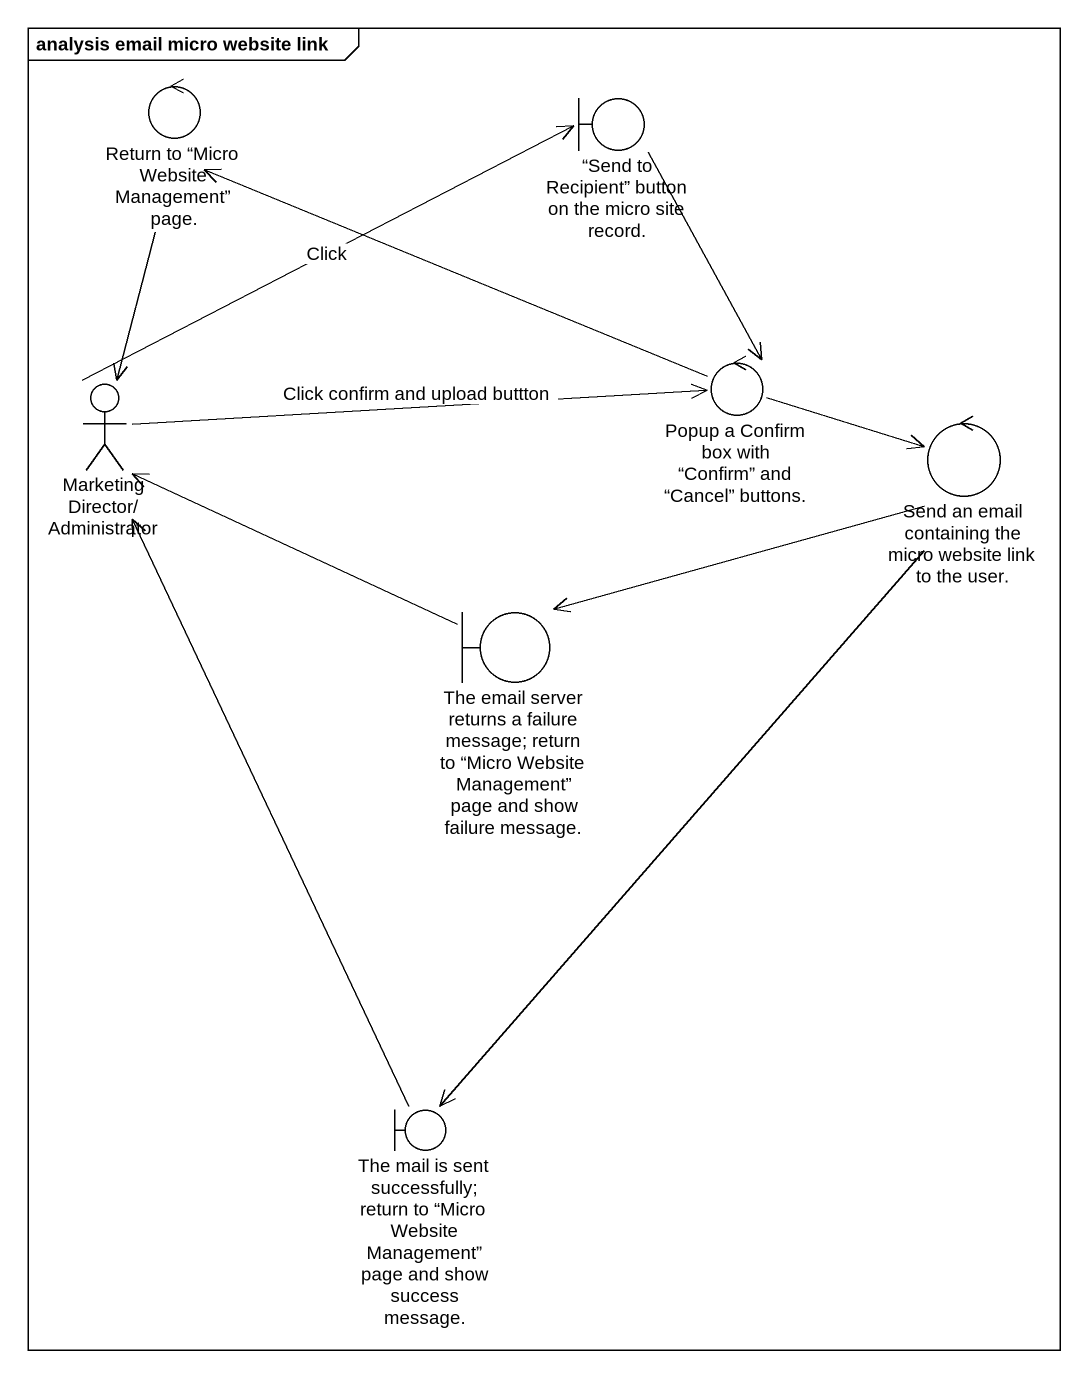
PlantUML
@startuml
mainframe analysis email micro website link
control "Return to “Micro Website Management” page." as Return_to_Micro_Website
boundary "“Send to Recipient” button on the micro site record." as Send_to_Recipient_button_on
control "Popup a Confirm box with “Confirm” and “Cancel” buttons." as Popup_a_Confirm_box_with
actor "Marketing Director/Administrator" as Marketing_Director
control "Send an email containing the micro website link to the user." as Send_an_email_containing
boundary "The email server returns a failure message; return to “Micro Website Management” page and show failure message." as The_email_server_returns_a
boundary "The mail is sent successfully; return to “Micro Website Management” page and show success message." as The_mail_is_sent
Return_to_Micro_Website --> Marketing_Director
Send_to_Recipient_button_on --> Popup_a_Confirm_box_with
Popup_a_Confirm_box_with -left-> Return_to_Micro_Website
Popup_a_Confirm_box_with -right-> Send_an_email_containing
Marketing_Director -right-> Send_to_Recipient_button_on : Click
Marketing_Director -right-> Popup_a_Confirm_box_with : Click confirm and upload buttton
Send_an_email_containing -left-> The_email_server_returns_a
Send_an_email_containing --> The_mail_is_sent
The_email_server_returns_a -up-> Marketing_Director
The_mail_is_sent -up-> Marketing_Director
@enduml
